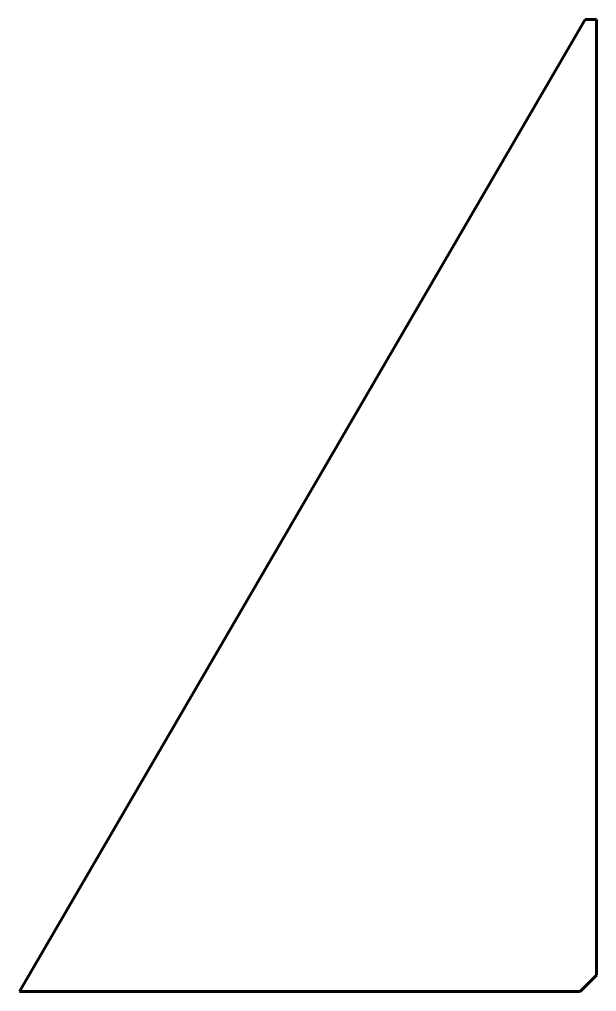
# Model space of a CAD drawing. Header units: millimetres. Extents: x -46 to 129, y 13 to 308.
import ezdxf

# ---------------------------------------------------------------- set-up
doc = ezdxf.new("R2010")
doc.units = ezdxf.units.MM
doc.linetypes.add('K5LT_BASIC', pattern=[0])
doc.layers.add('Системный слой', color=7, linetype='Continuous')

msp = doc.modelspace()

# ---------------------------------------------------------------- linework, layer by layer
at = {"layer": 'Системный слой', "color": 5, "linetype": 'K5LT_BASIC', "lineweight": 60, "true_color": 0x0000ff}
for p, q in [((125.56, 307.63), (-46.03, 12.63)), ((125.56, 307.63), (128.97, 307.63)), ((128.97, 307.63), (128.97, 17.63)), ((123.97, 12.63), (128.97, 17.63)), ((-46.03, 12.63), (123.97, 12.63))]:
    msp.add_line(p, q, dxfattribs=at)

doc.saveas('drawing.dxf')
